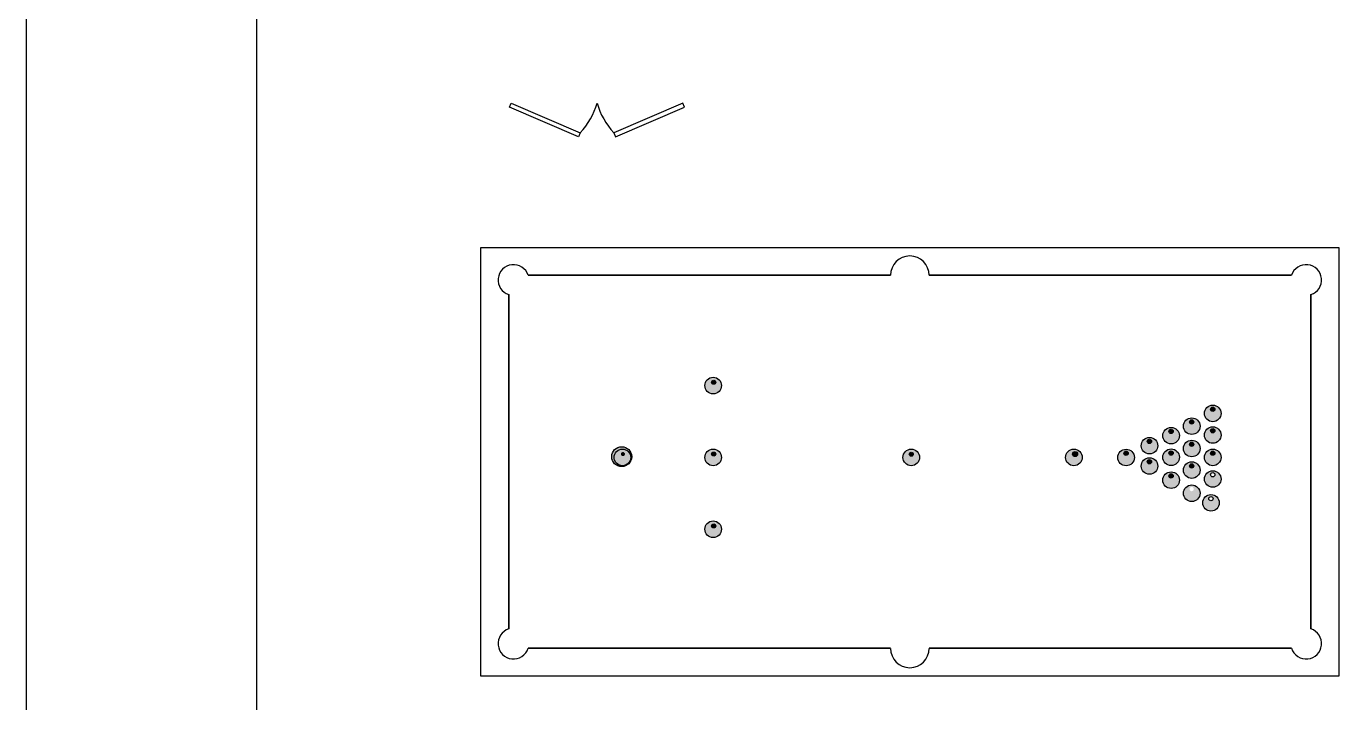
# Model space of a CAD drawing. Extents: x -42728 to 99010, y -18674 to 47645.
# Drawn here: x 36688 to 42808, y 9656 to 12812 of the extents above; entities that cross this region are included whole.
import ezdxf

# ---------------------------------------------------------------- set-up
doc = ezdxf.new("R2010")
doc.units = 0
doc.header["$LTSCALE"] = 100
doc.header["$MEASUREMENT"] = 0
doc.layers.get('0').update_dxf_attribs({"linetype": 'CONTINUOUS'})
for name, color, linetype in [('2', 3, 'CONTINUOUS'), ('PUB_TEXT', 7, 'CONTINUOUS'), ('WINDOW', 2, 'CONTINUOUS')]:
    doc.layers.add(name, color=color, linetype=linetype)

# ---------------------------------------------------------------- blocks, each defined once
blk = doc.blocks.new('A$C306E5378')
at = {"layer": 'PUB_TEXT', "color": 9}
for points in [[(7.9, 156.6), (329.4, 18.4), (321.5, 0), (0, 138.3)], [(807.9, 156.6), (486.4, 18.4), (494.3, 0), (815.8, 138.3)]]:
    blk.add_lwpolyline(points, close=True, dxfattribs=at)
for centre, start, end in [((83.9, 249.1), 316.78057, 344.06695), ((731.9, 249.1), 195.93305, 223.21943)]:
    blk.add_arc(centre, 337, start, end, dxfattribs=at)
blk = doc.blocks.new('A$C206E425C')
at = {"layer": '2'}
blk.add_blockref('A$C306E5378', (0, 0), dxfattribs=at)
blk = doc.blocks.new('A$C6F662DB7')
h = blk.add_hatch(color=256)
h.paths.add_polyline_path([(1121.6, 1355.5, 1), (1044.1, 1355.5, 1)])
h.paths.add_polyline_path([(1075.9, 1371, -1), (1094.9, 1371, -1)], flags=16)
for points in [[(1075.9, 1371, 1), (1094.9, 1371, 1)], [(3402.1, 1245.4, 1), (3422.2, 1245.4, 1)], [(3304.1, 1186.1, 1), (3324.2, 1186.1, 1)], [(3107.3, 1094.9, 1), (3127.4, 1094.9, 1)], [(3208.1, 1141.7, 1), (3228.2, 1141.7, 1)], [(3402.1, 1144.6, 1), (3422.2, 1144.6, 1)], [(698.3, 1020.5, 1), (620.8, 1020.5, 1)], [(671.7, 1036, 1), (652.6, 1036, 1)], [(1094.9, 1036, 1), (1075.9, 1036, 1)], [(1997.3, 1035.5, 1), (2016.1, 1035.5, 1)], [(2782.2, 1036.1, 1), (2758.7, 1036.1, 1)], [(2998.1, 1039.7, 1), (3018.2, 1039.7, 1)], [(3208.1, 1040.9, 1), (3228.2, 1040.9, 1)], [(3304.1, 1081.7, 1), (3324.2, 1081.7, 1)], [(3402.1, 1040.2, 1), (3422.2, 1040.2, 1)], [(3402.1, 1040.2, 1), (3422.2, 1040.2, 1)], [(3107.3, 1000.1, 1), (3127.4, 1000.1, 1)], [(3304.1, 980.9, 1), (3324.2, 980.9, 1)], [(3208.1, 934.1, 1), (3228.2, 934.1, 1)], [(1075.9, 701, 1), (1094.9, 701, 1)]]:
    blk.add_hatch(color=256).paths.add_polyline_path(points)
h = blk.add_hatch(color=256)
h.paths.add_polyline_path([(3451.2, 1225.8, 1), (3373.7, 1225.8, 1)])
h.paths.add_polyline_path([(3402.1, 1245.4, -1), (3422.2, 1245.4, -1)], flags=16)
h = blk.add_hatch(color=256)
h.paths.add_polyline_path([(3353.2, 1166.4, 1), (3275.7, 1166.4, 1)])
h.paths.add_polyline_path([(3304.1, 1186.1, -1), (3324.2, 1186.1, -1)], flags=16)
h = blk.add_hatch(color=256)
h.paths.add_polyline_path([(3451.2, 1124.9, 1), (3373.7, 1124.9, 1)])
h.paths.add_polyline_path([(3402.1, 1144.6, -1), (3422.2, 1144.6, -1)], flags=16)
h = blk.add_hatch(color=256)
h.paths.add_polyline_path([(3156.4, 1075.2, 1), (3078.9, 1075.2, 1)])
h.paths.add_polyline_path([(3107.3, 1094.9, -1), (3127.4, 1094.9, -1)], flags=16)
h = blk.add_hatch(color=256)
h.paths.add_polyline_path([(3257.2, 1122, 1), (3179.7, 1122, 1)])
h.paths.add_polyline_path([(3208.1, 1141.7, -1), (3228.2, 1141.7, -1)], flags=16)
h = blk.add_hatch(color=256)
h.paths.add_polyline_path([(610, 1024, 1), (703, 1024, 1)])
h.paths.add_polyline_path([(698.3, 1020.5, -1), (620.8, 1020.5, -1)], flags=16)
h = blk.add_hatch(color=256)
h.paths.add_polyline_path([(1121.6, 1020.5, 1), (1044.1, 1020.5, 1)])
h.paths.add_polyline_path([(1075.9, 1036, -1), (1094.9, 1036, -1)], flags=16)
h = blk.add_hatch(color=256)
h.paths.add_polyline_path([(2045.5, 1020.5, 1), (1968, 1020.5, 1)])
h.paths.add_polyline_path([(1997.3, 1035.5, -1), (2016.1, 1035.5, -1)], flags=16)
h = blk.add_hatch(color=256)
h.paths.add_polyline_path([(2803.6, 1020.5, 1), (2726.1, 1020.5, 1)])
h.paths.add_polyline_path([(2758.7, 1036.1, -1), (2782.2, 1036.1, -1)], flags=16)
h = blk.add_hatch(color=256)
h.paths.add_polyline_path([(3047.2, 1020, 1), (2969.7, 1020, 1)])
h.paths.add_polyline_path([(2998.1, 1039.7, -1), (3018.2, 1039.7, -1)], flags=16)
h = blk.add_hatch(color=256)
h.paths.add_polyline_path([(3257.2, 1021.2, 1), (3179.7, 1021.2, 1)])
h.paths.add_polyline_path([(3208.1, 1040.9, -1), (3228.2, 1040.9, -1)], flags=16)
h = blk.add_hatch(color=256)
h.paths.add_polyline_path([(3353.2, 1062, 1), (3275.7, 1062, 1)])
h.paths.add_polyline_path([(3304.1, 1081.7, -1), (3324.2, 1081.7, -1)], flags=16)
h = blk.add_hatch(color=256)
h.paths.add_polyline_path([(3451.2, 1020.5, 1), (3373.7, 1020.5, 1)])
h.paths.add_polyline_path([(3402.1, 1040.2, -1), (3422.2, 1040.2, -1)], flags=16)
h = blk.add_hatch(color=256)
h.paths.add_polyline_path([(3451.2, 1020.5, 1), (3373.7, 1020.5, 1)])
h.paths.add_polyline_path([(3402.1, 1040.2, -1), (3422.2, 1040.2, -1)], flags=16)
h = blk.add_hatch(color=256)
h.paths.add_polyline_path([(3156.4, 980.4, 1), (3078.9, 980.4, 1)])
h.paths.add_polyline_path([(3107.3, 1000.1, -1), (3127.4, 1000.1, -1)], flags=16)
h = blk.add_hatch(color=256)
h.paths.add_polyline_path([(3353.2, 961.2, 1), (3275.7, 961.2, 1)])
h.paths.add_polyline_path([(3304.1, 980.9, -1), (3324.2, 980.9, -1)], flags=16)
h = blk.add_hatch(color=256)
h.paths.add_polyline_path([(3257.2, 914.4, 1), (3179.7, 914.4, 1)])
h.paths.add_polyline_path([(3208.1, 934.1, -1), (3228.2, 934.1, -1)], flags=16)
h = blk.add_hatch(color=256)
h.paths.add_polyline_path([(3451.2, 919.7, 1), (3373.7, 919.7, 1)])
h.paths.add_polyline_path([(3402.1, 939.4, -1), (3422.2, 939.4, -1)], flags=16)
h = blk.add_hatch(color=256)
h.paths.add_polyline_path([(3353.2, 853.2, 1), (3275.7, 853.2, 1)])
h.paths.add_polyline_path([(3304.1, 872.9, -1), (3324.2, 872.9, -1)], flags=16)
h = blk.add_hatch(color=256)
h.paths.add_polyline_path([(3443, 808.5, 1), (3365.6, 808.5, 1)])
h.paths.add_polyline_path([(3394, 828.1, -1), (3414.1, 828.1, -1)], flags=16)
h = blk.add_hatch(color=256)
h.paths.add_polyline_path([(1121.6, 685.5, 1), (1044.1, 685.5, 1)])
h.paths.add_polyline_path([(1075.9, 701, -1), (1094.9, 701, -1)], flags=16)
for p, q in [((0, 2000), (4000, 2000)), ((0, 0), (0, 2000)), ((4000, 2000), (4000, 0)), ((220.2, 1870), (1909.8, 1870)), ((1909.8, 1870), (220.2, 1870)), ((2090.2, 1870), (3779.8, 1870)), ((3779.8, 1870), (2090.2, 1870)), ((130, 220.2), (130, 1779.8)), ((130, 1779.8), (130, 220.2)), ((3870, 1779.8), (3870, 220.2)), ((3870, 220.2), (3870, 1779.8)), ((220.2, 130), (1909.8, 130)), ((1909.8, 130), (220.2, 130)), ((220.2, 130), (1909.8, 130)), ((2090.2, 130), (3779.8, 130)), ((3779.8, 130), (2090.2, 130)), ((2090.2, 130), (3779.8, 130)), ((4000, 0), (0, 0))]:
    blk.add_line(p, q)
for centre, radius in [((1082.8, 1355.5), 38.7), ((1085.4, 1371), 9.51), ((3412.4, 1225.8), 38.7), ((3412.4, 1225.8), 38.7), ((3412.2, 1245.4), 10), ((3314.4, 1166.4), 38.7), ((3314.4, 1166.4), 38.7), ((3314.4, 1166.4), 38.7), ((3314.1, 1186.1), 10), ((3412.4, 1124.9), 38.7), ((3412.4, 1124.9), 38.7), ((3412.4, 1124.9), 38.7), ((3117.6, 1075.2), 38.7), ((3117.6, 1075.2), 38.7), ((3117.6, 1075.2), 38.7), ((3117.3, 1094.9), 10), ((3218.4, 1122), 38.7), ((3218.4, 1122), 38.7), ((3218.4, 1122), 38.7), ((3218.1, 1141.7), 10), ((3412.2, 1144.6), 10), ((656.5, 1024), 46.5), ((659.6, 1020.5), 38.7), ((1082.8, 1020.5), 38.7), ((1085.4, 1036), 9.51), ((2006.8, 1020.5), 38.7), ((2006.7, 1035.5), 9.37), ((2764.9, 1020.5), 38.7), ((2770.4, 1036.1), 11.7), ((3008.4, 1020), 38.7), ((3008.4, 1020), 38.7), ((3008.4, 1020), 38.7), ((3008.1, 1039.7), 10), ((3218.4, 1021.2), 38.7), ((3218.4, 1021.2), 38.7), ((3218.4, 1021.2), 38.7), ((3218.1, 1040.9), 10), ((3314.4, 1062), 38.7), ((3314.4, 1062), 38.7), ((3314.4, 1062), 38.7), ((3314.1, 1081.7), 10), ((3412.4, 1020.5), 38.7), ((3412.4, 1020.5), 38.7), ((3412.4, 1020.5), 38.7), ((3412.4, 1020.5), 38.7), ((3412.4, 1020.5), 38.7), ((3412.2, 1040.2), 10), ((3412.2, 1040.2), 10), ((3117.6, 980.4), 38.7), ((3117.6, 980.4), 38.7), ((3117.6, 980.4), 38.7), ((3117.3, 1000.1), 10), ((3314.4, 961.2), 38.7), ((3314.4, 961.2), 38.7), ((3314.4, 961.2), 38.7), ((3314.1, 980.9), 10), ((3218.4, 914.4), 38.7), ((3218.4, 914.4), 38.7), ((3218.4, 914.4), 38.7), ((3218.1, 934.1), 10), ((3412.4, 919.7), 38.7), ((3412.4, 919.7), 38.7), ((3412.4, 919.7), 38.7), ((3412.2, 939.4), 10), ((3314.4, 853.2), 38.7), ((3314.4, 853.2), 38.7), ((3314.4, 853.2), 38.7), ((3404.3, 808.5), 38.7), ((3404.3, 808.5), 38.7), ((3404.3, 808.5), 38.7), ((3404, 828.1), 10), ((1082.8, 685.5), 38.7), ((1085.4, 701), 9.51)]:
    blk.add_circle(centre, radius)
for centre, radius, start, end in [((2000, 1870), 90.2, 0, 180), ((151.9, 1848.1), 71.7, 17.7751, 252.2249), ((3848.1, 1848.1), 71.7, 287.7751, 162.2249), ((151.9, 151.9), 71.7, 107.7751, 342.2249), ((3848.1, 151.9), 71.7, 197.7751, 72.2249), ((2000, 129.6), 90.2, 180, 0)]:
    blk.add_arc(centre, radius, start, end)

msp = doc.modelspace()

# ---------------------------------------------------------------- linework, layer by layer
for p, q in [((36688.13139, 17329.67949), (36688.13139, -5087.13862)), ((37763.33476, -826.2679), (37763.33476, 17122.18249))]:
    msp.add_line(p, q)

# ---------------------------------------------------------------- block references
msp.add_blockref('A$C6F662DB7', (38808.20253, 9780.17929))
at = {"layer": 'WINDOW', "color": 3}
msp.add_blockref('A$C206E425C', (38941.78314, 12296.72023), dxfattribs=at)

doc.saveas('drawing.dxf')
